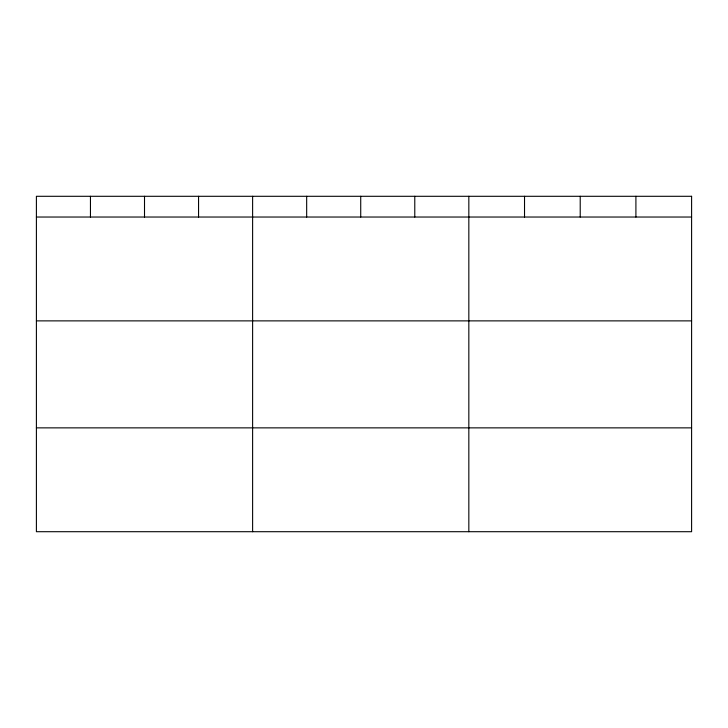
<?xml version="1.0" encoding="UTF-8"?>
<svg xmlns="http://www.w3.org/2000/svg" width="728" height="728" viewBox="0 0 728 728"><rect width="100%" height="100%" fill="white"/><g stroke="black" fill="none" stroke-linecap="round" stroke-linejoin="round"><path stroke-width="1.09" d="M36.4 217.035L691.6 217.035M36.4 320.875L691.6 320.875M36.4 427.864L691.6 427.864M635.908 196.296L635.908 217.035M580.216 196.296L580.216 217.035M524.524 196.296L524.524 217.035M468.832 196.296L468.832 531.704M414.778 196.296L414.778 217.035M360.724 196.296L360.724 217.035M306.67 196.296L306.67 217.035M252.616 196.296L252.616 531.704M198.562 196.296L198.562 217.035M144.508 196.296L144.508 217.035M90.454 196.296L90.454 217.035M691.6 196.296L36.4 196.296L36.4 531.704L691.6 531.704L691.6 196.296"/></g></svg>
